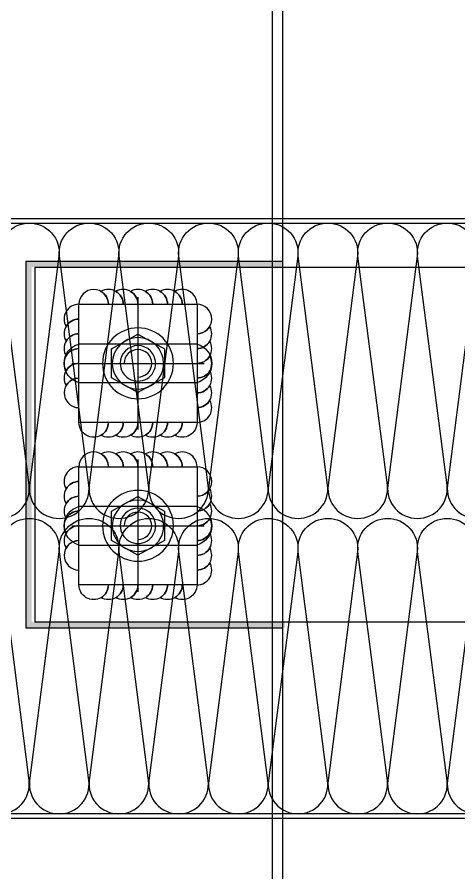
# Model space of a CAD drawing. Extents: x 6843040 to 15500510, y -6507076 to -4940511.
# Drawn here: x 7688102.1 to 7688251.7, y -6174003.9 to -6173714.2 of the extents above; entities that cross this region are included whole.
import ezdxf

# ---------------------------------------------------------------- set-up
doc = ezdxf.new("R2010")
doc.units = 0
doc.header["$LTSCALE"] = 1000
doc.header["$MEASUREMENT"] = 0
for name, pattern in [('ACAD_ISO04W100', [30.5, 24, -3, 0.5, -3]), ('CENTER', [50.800000000000004, 31.75, -6.35, 6.35, -6.35]), ('CONTINOUS', [0]), ('HIDDEN', [0.375, 0.25, -0.125])]:
    doc.linetypes.add(name, pattern=pattern)
for name, color, linetype, lineweight in [('002CEN', 1, 'CENTER', 13), ('003DOT', 253, 'HIDDEN', 13), ('009CON', 6, 'CONTINOUS', 15)]:
    doc.layers.add(name, color=color, linetype=linetype, lineweight=lineweight)
for name, color, linetype in [('GC', 3, 'Continuous'), ('LT-dim 1', 3, 'Continuous'), ('LT-dim 2', 253, 'Continuous'), ('LT-dim 4', 253, 'Continuous'), ('LT-dim 5', 3, 'Continuous'), ('LT-dim 50', 253, 'Continuous'), ('LT-Fill-玻璃1', 14, 'Continuous'), ('LT-中线', 6, 'Continuous'), ('LT-焊缝', 1, 'Continuous'), ('LT-铝板', 31, 'Continuous'), ('Q02中线', 3, 'Continuous'), ('Q03轴线', 1, 'ACAD_ISO04W100'), ('Q08虚线', 75, 'HIDDEN'), ('Q09辅材', 31, 'Continuous'), ('实体', 7, 'Continuous'), ('紧固件', 40, 'Continuous')]:
    doc.layers.add(name, color=color, linetype=linetype)

# ---------------------------------------------------------------- blocks, each defined once
blk = doc.blocks.new('*U224')
at = {"layer": 'GC', "color": 8, "linetype": 'HIDDEN', "ltscale": 20}
blk.add_line((208.1921596757206, -1554.576390375847), (208.1921596757206, 363.9239440714287), dxfattribs=at)
at = {"layer": 'LT-铝板'}
blk.add_line((211.692159676652, -1554.576390375207), (211.692159676652, 363.9239440720689), dxfattribs=at)
blk = doc.blocks.new('LT-BLK-20230912092320', base_point=(26757.03690911889, -59640.51827964919))
at = {"layer": 'GC', "elevation": -7.885113618080002e-10}
blk.add_lwpolyline([(26737.03690921515, -59620.51827953071), (26737.03690904239, -59660.51827953071), (26777.03690904239, -59660.51827970371), (26777.03690921515, -59620.51827970371)], close=True, dxfattribs=at)
at = {"layer": 'LT-焊缝', "elevation": -7.885113618080002e-10}
for points in [[(26737.03690950568, -59620.51827953071, -0.5773502691896255), (26744.53690952441, -59616.18815254423, 0.267949192431045), (26742.03690950568, -59620.51827955234, -0.5773502691896255), (26749.53690952441, -59616.18815256585, 0.267949192431045), (26747.03690950568, -59620.51827957396, -0.5773502691896255), (26754.53690952441, -59616.18815258748, 0.267949192431045), (26752.03690950568, -59620.51827959558, -0.5773502691896255), (26759.53690952441, -59616.1881526091, 0.267949192431045), (26757.03690950568, -59620.51827961721, -0.5773502691896255), (26764.53690952441, -59616.18815263073, 0.267949192431045), (26762.03690950568, -59620.51827963883, -0.9999999999999999), (26772.03690950568, -59620.51827968208, -0.9999999999999999)], [(26737.03690904239, -59660.51827953071, -0.5773502691896255), (26732.70678205587, -59653.01827951201, 0.2679491924310612), (26737.03690906399, -59655.51827953071, -0.5773502691896255), (26732.70678207746, -59648.01827951201, 0.2679491924310612), (26737.03690908558, -59650.51827953071, -0.5773502691896255), (26732.70678209906, -59643.01827951201, 0.2679491924310612), (26737.03690910718, -59645.51827953071, -0.5773502691896255), (26732.70678212065, -59638.01827951201, 0.2679491924310612), (26737.03690912877, -59640.51827953071, -0.5773502691896255), (26732.70678214225, -59633.01827951201, 0.2679491924310612), (26737.03690915037, -59635.51827953071, -0.5773502691896255), (26732.70678216384, -59628.01827951201, 0.2679491924310612), (26737.03690917196, -59630.51827953071, -0.9999999999999999), (26737.03690921515, -59620.51827953071, -0.9999999999999999)], [(26777.03690933269, -59660.51827970371, 0.5773502691896255), (26781.36703631917, -59653.01827968498, -0.267949192431045), (26777.03690931106, -59655.51827970371, 0.5773502691896255), (26781.36703629755, -59648.01827968498, -0.267949192431045), (26777.03690928944, -59650.51827970371, 0.5773502691896255), (26781.36703627592, -59643.01827968498, -0.267949192431045), (26777.03690926782, -59645.51827970371, 0.5773502691896255), (26781.3670362543, -59638.01827968498, -0.267949192431045), (26777.03690924619, -59640.51827970371, 0.5773502691896255), (26781.36703623267, -59633.01827968498, -0.267949192431045), (26777.03690922457, -59635.51827970371, 0.5773502691896255), (26781.36703621105, -59628.01827968498, -0.267949192431045), (26777.03690920294, -59630.51827970371, 0.9999999999999999), (26777.03690915969, -59620.51827970371, 0.9999999999999999)], [(26777.03690933269, -59660.51827970371, -0.5773502691896255), (26769.53690931396, -59664.84840669019, 0.2679491924310453), (26772.03690933269, -59660.51827968208, -0.5773502691896255), (26764.53690931396, -59664.84840666856, 0.2679491924310453), (26767.03690933269, -59660.51827966046, -0.5773502691896255), (26759.53690931396, -59664.84840664694, 0.2679491924310453), (26762.03690933269, -59660.51827963883, -0.5773502691896255), (26754.53690931396, -59664.84840662531, 0.2679491924310453), (26757.03690933269, -59660.51827961721, -0.5773502691896255), (26749.53690931396, -59664.84840660369, 0.2679491924310453), (26752.03690933269, -59660.51827959558, -0.5773502691896255), (26744.53690931396, -59664.84840658207, 0.2679491924310453), (26747.03690933269, -59660.51827957396, -0.9999999999999999), (26737.03690933269, -59660.51827953071, -0.9999999999999999)]]:
    blk.add_lwpolyline(points, format="xyb", dxfattribs=at)
at = {"layer": 'Q02中线'}
for centre, start, end in [((26757.03690912202, -59622.24172785112), 14.85003435053644, 165.1499661307899), ((26757.03690912202, -59658.79483164779), 194.8500338692101, 345.1499656494636)]:
    blk.add_arc(centre, 6.724602048390796, start, end, dxfattribs=at)
at = {"layer": 'Q03轴线', "ltscale": 0.2, "elevation": -7.885113618080002e-10}
for points in [[(26757.036909285, -59618.1217996455), (26757.03690889757, -59662.91475964852)], [(26734.64040912222, -59640.5182794533), (26779.43340911996, -59640.51827977367)]]:
    blk.add_lwpolyline(points, dxfattribs=at)
at = {"layer": 'Q08虚线', "ltscale": 20}
for p, q in [((26750.53690894181, -59660.51827952204), (26750.53690911457, -59620.51827952204)), ((26763.53690911457, -59620.51827965277), (26763.53690894181, -59660.51827965277))]:
    blk.add_line(p, q, dxfattribs=at)
at = {"layer": 'Q09辅材', "elevation": -7.885113618080002e-10}
for points in [[(26757.03690918069, -59628.51827964701, -1), (26757.03690907685, -59652.51827964701, -1), (26757.03690918069, -59628.51827964701, -1)], [(26757.03690916672, -59631.82003763832, -1), (26757.03690909129, -59649.2165216557, -1), (26757.03690916672, -59631.82003763832, -1)], [(26757.03690915462, -59634.51827964701, -1), (26757.03690910293, -59646.51827964701, -1), (26757.03690915462, -59634.51827964701, -1)], [(26761.6869091196, -59640.51827967457, -2.414213553180824), (26757.03690911923, -59635.8682796485, -2.414213553180824)]]:
    blk.add_lwpolyline(points, format="xyb", dxfattribs=at)
blk.add_lwpolyline([(26766.96190912556, -59640.51827970484), (26761.99940918852, -59631.51827968336), (26752.0744091915, -59631.51827960318), (26747.11190911662, -59640.51827955193), (26752.07440902432, -59649.51827958828), (26761.99940908095, -59649.51827966846), (26766.96190912556, -59640.51827970484)], dxfattribs=at)
blk = doc.blocks.new('LT-BLK-20240910174306', base_point=(-5314322.416525414, -274178.3343760101))
at = {"layer": 'LT-Fill-玻璃1'}
h = blk.add_hatch(dxfattribs=at)
h.set_pattern_fill('DOTS', color=8, scale=0.5)
h.set_pattern_definition([(0, (-5830511.421830405, -915288.5849964796), (0.396875, 0.79375), [0, -0.79375])])
h.paths.add_polyline_path([(-5314418.416507781, -274118.3349154486), (-5314418.416507781, -274116.3349156078), (-5314505.514428652, -274116.3340869455), (-5314505.514428652, -274240.3340869455), (-5314417.691559562, -274240.3349221753), (-5314417.691559562, -274238.334922175), (-5314503.514428652, -274238.3340869455), (-5314503.514428652, -274118.3340869455)])
at = {"layer": 'GC', "elevation": -1.386131914957855e-08}
blk.add_lwpolyline([(-5314332.416525415, -274238.3343760098), (-5314332.416525415, -274118.3343760098), (-5314502.416525414, -274118.3343760101), (-5314502.416525414, -274238.3343760101)], close=True, dxfattribs=at)
at = {"layer": 'LT-dim 2', "color": 8, "elevation": -2.790833495017775e-08}
blk.add_lwpolyline([(-5314418.416507781, -274116.3349156564), (-5314505.514428652, -274116.3340869455), (-5314505.514428652, -274240.3340869455), (-5314418.416507781, -274240.329905626)], dxfattribs=at)
at = {"layer": 'LT-dim 4', "xscale": -1, "rotation": 90}
for p in [(-5314467.514428904, -274150.8334533597, -1.464980462602498e-08), (-5314467.514428504, -274205.8347208475, -1.464980462602498e-08)]:
    blk.add_blockref('LT-BLK-20230912092320', p, dxfattribs=at)
blk = doc.blocks.new('LT-BLK-20230218091845', base_point=(395239.0870920994, 252820.6931667216))
at = {"layer": 'LT-Fill-玻璃1'}
h = blk.add_hatch(dxfattribs=at)
h.set_pattern_fill('ANSI33', color=8, scale=0.75, style=0)
h.set_pattern_definition([(45, (0, 0), (-3.367596045400933, 3.367596045400933), []), (45, (3.3675975, 0), (-3.367596045400933, 3.367596045400933), [2.38125, -1.190625])])
edge = h.paths.add_edge_path()
edge.add_line((395239.0870920995, 252820.6931667213), (395252.0774720158, 252813.1931673797))
edge.add_arc((395244.3931078882, 252821.7790310139), 11.52243491589128, 311.8286027163969, 333.210536880252)
edge.add_arc((395244.3931078868, 252821.7790310151), 11.5224349176311, 333.2105368778266, 354.5924710384851)
edge.add_line((395255.8642632413, 252820.6931667213), (395239.0870920995, 252820.6931667213))
at = {"layer": 'LT-dim 5'}
blk.add_arc((395244.3931078864, 252821.7790310152), 11.52243491803174, 311.8286027185239, 354.5924710385319, dxfattribs=at)
blk = doc.blocks.new('LT-BLK-20240528163730', base_point=(-326528.041295993, 67956.2288645505))
at = {"layer": 'LT-中线'}
for p, q in [((-326529.3292597717, 67957.08914607074), (-326536.8292591135, 67944.09876615429)), ((-326535.3292591935, 67943.66857168314), (-326528.041295993, 67956.2288645505)), ((-326528.041295993, 67956.2288645505), (-326529.3292597717, 67957.08914607074)), ((-326536.8292591936, 67944.0987660157), (-326536.8292591936, 67911.33901212143)), ((-326535.3292591936, 67911.33901212143), (-326535.3292591936, 67943.66857168308))]:
    blk.add_line(p, q, dxfattribs=at)
at = {"layer": 'LT-Fill-玻璃1', "rotation": 90.00000000172149}
blk.add_blockref('LT-BLK-20230218091845', (-326536.8292591136, 67944.00837725072), dxfattribs=at)
blk = doc.blocks.new('sd425')
at = {"layer": '实体', "color": 1, "linetype": 'CENTER', "lineweight": 18}
blk.add_line((-0.04871903290131741, 3.919735350630617), (-0.04871903290131741, -26.61543915394304), dxfattribs=at)
at = {"layer": '紧固件', "color": 40}
blk.add_lwpolyline([(3.999196224301613, 0), (-3.999196224302068, 0), (-3.999196224302068, 0.9847774869713248), (3.999196224301613, 0.9847774869713248)], close=True, dxfattribs=at)
blk.add_lwpolyline([(-3.499196862180725, 0.9847774869713248, 0.3424338655934447), (-2.045032946706215, 2.106657444610164, -0.3502208192078309), (-1.560311641547742, 2.475888729230292), (1.566701022911275, 2.475888729230292, -0.3419987131197174), (2.050224319064, 2.100115896151237, 0.3485554434816476), (3.500794207520812, 0.9847774869713248)], format="xyb", dxfattribs=at)
at = {"layer": '紧固件', "color": 40, "linetype": 'HIDDEN', "ltscale": 2}
blk.add_lwpolyline([(1.86725199659395, 0), (1.86725199659395, -17.99662005964638, -0.1316415762669058), (-0.04392699687832646, -24.99357617320015, -0.1315314132238364), (-1.932731718799914, -17.99662005964615), (-1.932743155576645, 0)], format="xyb", dxfattribs=at)
blk = doc.blocks.new('LT-BLK-20240528163734', base_point=(-326528.041295993, 67956.2288645505))
at = {"rotation": 270}
blk.add_blockref('sd425', (-326535.3292591936, 67927.35857025624), dxfattribs=at)
at = {"layer": 'LT-dim 50'}
blk.add_blockref('LT-BLK-20240528163730', (-326528.041295993, 67956.2288645505), dxfattribs=at)
blk = doc.blocks.new('*U255')
at = {"layer": '002CEN', "ltscale": 5}
blk.add_line((-4.054319021158257, 1.989519660128281e-13), (10.54217069582398, 1.989519660128281e-13), dxfattribs=at)
at = {"layer": '003DOT', "ltscale": 5}
for p, q in [((-3.552713678800501e-14, 4.000000000000197), (-6.394884621840902e-14, 1.750000000000199)), ((-6.394884621840902e-14, 1.750000000000199), (-1.20792265079217e-13, -2.309999999999803)), ((-1.20792265079217e-13, 1.689951005760705), (0.6198573119681257, -1.549999999999798)), ((-3.552713678800501e-14, 4.405364961712621e-13), (0.2965411612219029, -2.109999999999815)), ((0.1999999999999247, 1.550000000000196), (0.7801426880317806, 1.550000000000182)), ((0.7801426880317806, 1.550000000000182), (1.103458838777946, 2.110000000000113)), ((0.7801426880317806, 1.550000000000182), (1.373225010475686, -1.549999999999798)), ((1.103458838778003, 2.110000000000198), (1.696541161221909, -2.109999999999815)), ((1.103458838777946, 2.110000000000113), (1.426774989524084, 1.550000000000196)), ((1.426774989524084, 1.550000000000182), (2.019857311968131, -1.549999999999798)), ((1.426774989524084, 1.550000000000196), (2.180142688031815, 1.550000000000196)), ((2.180142688031815, 1.550000000000196), (2.503458838777952, 2.110000000000113)), ((2.180142688031786, 1.550000000000182), (2.773225010475691, -1.549999999999798)), ((2.503458838778009, 2.110000000000198), (3.096541161221914, -2.109999999999815)), ((2.503458838777952, 2.110000000000113), (2.82677498952409, 1.550000000000182)), ((2.82677498952409, 1.550000000000182), (3.419857311968137, -1.549999999999798)), ((2.82677498952409, 1.550000000000182), (3.58014268803182, 1.550000000000196)), ((3.58014268803182, 1.550000000000196), (3.903458838777958, 2.110000000000113)), ((3.580142688031792, 1.550000000000182), (4.173225010475697, -1.549999999999798)), ((3.903458838778015, 2.110000000000198), (4.49654116122192, -2.109999999999815)), ((3.903458838777958, 2.110000000000113), (4.226774989524095, 1.550000000000182)), ((4.226774989524095, 1.550000000000182), (4.819857311968143, -1.549999999999798)), ((4.226774989524095, 1.550000000000182), (4.980142688031826, 1.550000000000196)), ((4.980142688031826, 1.550000000000196), (5.303458838777964, 2.110000000000113)), ((4.980142688031798, 1.550000000000182), (5.573225010475703, -1.549999999999798)), ((5.30345883877802, 2.110000000000198), (5.896541161221926, -2.109999999999815)), ((5.303458838777964, 2.110000000000113), (5.626774989524101, 1.550000000000182)), ((5.626774989524101, 1.550000000000182), (6.219857311968152, -1.549999999999798)), ((5.626774989524101, 1.550000000000182), (5.75796897832128, 1.550000000000196)), ((5.75796897832128, 1.550000000000196), (6.472600264496744, 1.253990029170197)), ((6.472600264496744, 1.253990029170197), (6.75501637345911, 1.743149078768994)), ((6.472600264496688, 1.253990029170225), (6.935613691095593, -1.062203588311888)), ((6.75501637345911, 1.743149078768994), (7.218029800058016, -1.551362637910714)), ((6.75501637345911, 1.743149078768994), (7.214966670336278, 0.946491795621327)), ((7.214966670336278, 0.946491795621327), (7.677980096935354, -0.7547053547629332)), ((7.214966670336278, 0.946491795621327), (7.959137419201934, 0.6382461787198395)), ((7.959137419201934, 0.6382461787198395), (8.241553528164356, 1.127405228318665)), ((7.959137419201905, 0.6382461787198537), (8.258597611268666, -0.5142057057746854)), ((8.241553528164356, 1.127405228318665), (8.541013720231117, -1.003364755373511)), ((8.241553528164356, 1.127405228318665), (8.701503825041524, 0.3307479451709128)), ((8.701503825041524, 0.3307479451709412), (9.000964017108512, -0.2067074722256024)), ((8.701503825041524, 0.3307479451709128), (9.499999999999943, 1.4210854715202e-13)), ((9.499999999999943, 1.4210854715202e-13), (9.000964017108512, -0.2067074722256024)), ((-1.20792265079217e-13, -2.309999999999803), (-1.20792265079217e-13, -3.999999999999801)), ((0.2965411612218745, -2.1099999999998), (0.1999999999998678, -2.1099999999998)), ((0.6198573119681257, -1.549999999999798), (0.2965411612218745, -2.1099999999998)), ((1.373225010475686, -1.549999999999798), (0.6198573119681257, -1.549999999999798)), ((1.696541161221909, -2.109999999999786), (1.373225010475686, -1.549999999999798)), ((2.019857311968131, -1.549999999999798), (1.696541161221909, -2.109999999999786)), ((2.77322501047572, -1.549999999999812), (2.019857311968131, -1.549999999999798)), ((3.096541161221914, -2.109999999999786), (2.77322501047572, -1.549999999999812)), ((3.419857311968137, -1.549999999999798), (3.096541161221914, -2.109999999999786)), ((4.173225010475726, -1.549999999999798), (3.419857311968137, -1.549999999999798)), ((4.49654116122192, -2.109999999999786), (4.173225010475726, -1.549999999999798)), ((4.819857311968143, -1.549999999999798), (4.49654116122192, -2.109999999999786)), ((5.573225010475731, -1.549999999999812), (4.819857311968143, -1.549999999999798)), ((5.896541161221926, -2.109999999999786), (5.573225010475731, -1.549999999999812)), ((6.219857311968152, -1.549999999999798), (5.896541161221926, -2.109999999999786)), ((6.935613691095593, -1.062203588311903), (6.185942131896716, -1.372727715457444)), ((6.185942131896716, -1.372727715457444), (6.219857311968152, -1.549999999999798)), ((7.218029800058016, -1.551362637910714), (6.935613691095593, -1.062203588311903)), ((7.677980096935382, -0.754705354762848), (7.218029800058016, -1.551362637910714)), ((8.258597611268666, -0.5142057057746854), (7.677980096935382, -0.754705354762848)), ((8.541013720231117, -1.003364755373511), (8.258597611268666, -0.5142057057746854)), ((9.000964017108512, -0.2067074722256024), (8.541013720231117, -1.003364755373511))]:
    blk.add_line(p, q, dxfattribs=at)
for centre, start, end in [((0.1999999999999318, 1.750000000000192), 179.999999999998, 269.999999999998), ((0.1999999999998749, -2.309999999999796), 90.00000000000203, 180.000000000002)]:
    blk.add_arc(centre, 0.1999999999999957, start, end, dxfattribs=at)
at = {"layer": '009CON'}
for p, q in [((-1.723475382979849, 4.000000000000197), (-3.552713678800501e-14, 4.000000000000197)), ((-2.700000000000053, 0.4000000000002188), (-3.087680633323494, 0.4000000000002188)), ((-2.700000000000053, -0.3999999999998067), (-2.700000000000053, 0.4000000000002188)), ((-3.087680633323494, -0.3999999999998067), (-2.700000000000053, -0.3999999999998067)), ((-1.20792265079217e-13, -3.999999999999801), (-1.723475382979849, -3.999999999999801))]:
    blk.add_line(p, q, dxfattribs=at)
for centre, radius, start, end in [((3.399999999999938, 1.882938249764265e-13), 6.499999999999996, 142.0201275551479, 176.4718766587116), ((3.399999999999942, 2.060573933704291e-13), 6.499999999999999, 183.5281233412879, 217.9798724448521)]:
    blk.add_arc(centre, radius, start, end, dxfattribs=at)
blk = doc.blocks.new('LT-BLK-20240911091143', base_point=(-5301604.240321547, -311203.3343760045))
at = {"layer": 'LT-dim 1'}
for points in [[(-5301786.241111352, -311103.3343760045, 0.451718), (-5301776.210522046, -311092.0744160045), (-5301786.160532727, -311014.5943760045, -0.451718), (-5301776.129956363, -311003.3343760045, -0.451718), (-5301766.099367057, -311014.5943760045), (-5301776.04939068, -311092.0744160045, 0.451718), (-5301766.018801373, -311103.3343760045, 0.451718), (-5301755.988212068, -311092.0744160045), (-5301765.938222748, -311014.5943760045, -0.451718), (-5301755.907646385, -311003.3343760045, -0.451718), (-5301745.877057078, -311014.5943760045), (-5301755.827080701, -311092.0744160045, 0.451718), (-5301745.796491396, -311103.3343760045, 0.451718), (-5301735.765902089, -311092.0744160045), (-5301745.71591277, -311014.5943760045, -0.451718), (-5301735.685336406, -311003.3343760045, -0.451718), (-5301725.6547471, -311014.5943760045), (-5301735.604770723, -311092.0744160045, 0.451718), (-5301725.574181417, -311103.3343760045, 0.451718), (-5301715.543592111, -311092.0744160045), (-5301725.493602792, -311014.5943760045, -0.451718), (-5301715.463026428, -311003.3343760045, -0.451718), (-5301705.432437122, -311014.5943760044), (-5301715.382460745, -311092.0744160045, 0.451718), (-5301705.351871438, -311103.3343760045, 0.451718), (-5301695.321282133, -311092.0744160044), (-5301705.271292813, -311014.5943760044, -0.451718), (-5301695.24071645, -311003.3343760044, -0.451718), (-5301685.210127143, -311014.5943760044), (-5301695.160150766, -311092.0744160044, 0.451718), (-5301685.129561461, -311103.3343760044, 0.451718), (-5301675.098972154, -311092.0744160044), (-5301685.048982835, -311014.5943760044, -0.451718), (-5301675.018406471, -311003.3343760044, -0.451718), (-5301664.987817165, -311014.5943760044), (-5301674.937840788, -311092.0744160044, 0.451718), (-5301664.907251482, -311103.3343760044, 0.451718), (-5301654.876662176, -311092.0744160044), (-5301664.826672857, -311014.5943760044, -0.451718), (-5301654.796096493, -311003.3343760044, -0.451718), (-5301644.765507187, -311014.5943760044), (-5301654.71553081, -311092.0744160044, 0.451718), (-5301644.684941503, -311103.3343760044, 0.451718), (-5301634.654352197, -311092.0744160044), (-5301644.604362878, -311014.5943760044, -0.451718), (-5301634.573786515, -311003.3343760044, -0.451718), (-5301624.543197208, -311014.5943760044), (-5301634.493220831, -311092.0744160044, 0.451718), (-5301624.462631525, -311103.3343760044, 0.451718), (-5301614.432042219, -311092.0744160044), (-5301624.3820529, -311014.5943760044, -0.451718), (-5301614.351476536, -311003.3343760044, -0.451718), (-5301604.320887229, -311014.5943760044), (-5301614.270910853, -311092.0744160044, 0.451718), (-5301604.240321547, -311103.3343760044)], [(-5301786.241111352, -311203.3343760045, 0.451718), (-5301776.210522046, -311192.0744160045), (-5301786.160532727, -311114.5943760045, -0.451718), (-5301776.129956363, -311103.3343760045, -0.451718), (-5301766.099367057, -311114.5943760045), (-5301776.04939068, -311192.0744160045, 0.451718), (-5301766.018801373, -311203.3343760045, 0.451718), (-5301755.988212068, -311192.0744160045), (-5301765.938222748, -311114.5943760045, -0.451718), (-5301755.907646385, -311103.3343760045, -0.451718), (-5301745.877057078, -311114.5943760045), (-5301755.827080701, -311192.0744160045, 0.451718), (-5301745.796491396, -311203.3343760045, 0.451718), (-5301735.765902089, -311192.0744160045), (-5301745.71591277, -311114.5943760045, -0.451718), (-5301735.685336406, -311103.3343760045, -0.451718), (-5301725.6547471, -311114.5943760045), (-5301735.604770723, -311192.0744160045, 0.451718), (-5301725.574181417, -311203.3343760045, 0.451718), (-5301715.543592111, -311192.0744160045), (-5301725.493602792, -311114.5943760045, -0.451718), (-5301715.463026428, -311103.3343760045, -0.451718), (-5301705.432437122, -311114.5943760044), (-5301715.382460745, -311192.0744160045, 0.451718), (-5301705.351871438, -311203.3343760045, 0.451718), (-5301695.321282133, -311192.0744160044), (-5301705.271292813, -311114.5943760044, -0.451718), (-5301695.24071645, -311103.3343760044, -0.451718), (-5301685.210127143, -311114.5943760044), (-5301695.160150766, -311192.0744160044, 0.451718), (-5301685.129561461, -311203.3343760044, 0.451718), (-5301675.098972154, -311192.0744160044), (-5301685.048982835, -311114.5943760044, -0.451718), (-5301675.018406471, -311103.3343760044, -0.451718), (-5301664.987817165, -311114.5943760044), (-5301674.937840788, -311192.0744160044, 0.451718), (-5301664.907251482, -311203.3343760044, 0.451718), (-5301654.876662176, -311192.0744160044), (-5301664.826672857, -311114.5943760044, -0.451718), (-5301654.796096493, -311103.3343760044, -0.451718), (-5301644.765507187, -311114.5943760044), (-5301654.71553081, -311192.0744160044, 0.451718), (-5301644.684941503, -311203.3343760044, 0.451718), (-5301634.654352197, -311192.0744160044), (-5301644.604362878, -311114.5943760044, -0.451718), (-5301634.573786515, -311103.3343760044, -0.451718), (-5301624.543197208, -311114.5943760044), (-5301634.493220831, -311192.0744160044, 0.451718), (-5301624.462631525, -311203.3343760044, 0.451718), (-5301614.432042219, -311192.0744160044), (-5301624.3820529, -311114.5943760044, -0.451718), (-5301614.351476536, -311103.3343760044, -0.451718), (-5301604.320887229, -311114.5943760044), (-5301614.270910853, -311192.0744160044, 0.451718), (-5301604.240321547, -311203.3343760044)]]:
    blk.add_lwpolyline(points, format="xyb", dxfattribs=at)
at = {"layer": 'LT-中线'}
for p, q in [((-5301800.710580681, -311001.8346937618), (-5301604.240321547, -311001.8346937618)), ((-5301799.210580681, -311003.3346937608), (-5301604.240321547, -311003.3346937608))]:
    blk.add_line(p, q, dxfattribs=at)
for points in [[(-5301799.210580681, -311003.3099392105), (-5301799.210580681, -311168.3346937608), (-5301817.340048756, -311168.3346937608), (-5301817.340048756, -311166.8346937608), (-5301800.710580681, -311166.8346937608), (-5301800.710580681, -311001.8099392115)], [(-5301601.260250261, -311203.3343760045), (-5301789.240322429, -311203.3343760045), (-5301789.240322429, -311223.3343760045), (-5301787.740322429, -311223.3343760045), (-5301787.740322429, -311204.8343760045), (-5301601.690444593, -311204.8343760045)]]:
    blk.add_lwpolyline(points, dxfattribs=at)
at = {"rotation": 270}
for p in [(-5301808.432754976, -311166.8343555764), (-5301808.403013228, -311166.8346937608)]:
    blk.add_blockref('*U255', p, dxfattribs=at)
at = {"xscale": -1}
blk.add_blockref('*U255', (-5301787.740322429, -311214.8807701575), dxfattribs=at)
at = {"layer": 'LT-dim 50', "xscale": -1}
blk.add_blockref('LT-BLK-20240528163734', (-5301613.028284747, -310958.4448413318), dxfattribs=at)
at = {"layer": 'LT-dim 50', "rotation": 270}
blk.add_blockref('LT-BLK-20240528163734', (-5301559.350469118, -311212.1223392051), dxfattribs=at)

msp = doc.modelspace()

# ---------------------------------------------------------------- block references
msp.add_blockref('*U224', (7687980.42768495, -6173983.888673698))
at = {"layer": 'LT-dim 1', "ltscale": 1000}
for name, p in [('LT-BLK-20240911091143', (7688278.119826993, -6173983.889315867)), ('LT-BLK-20240910174306', (7688288.119826993, -6173858.889315867))]:
    msp.add_blockref(name, p, dxfattribs=at)

doc.saveas('drawing.dxf')
